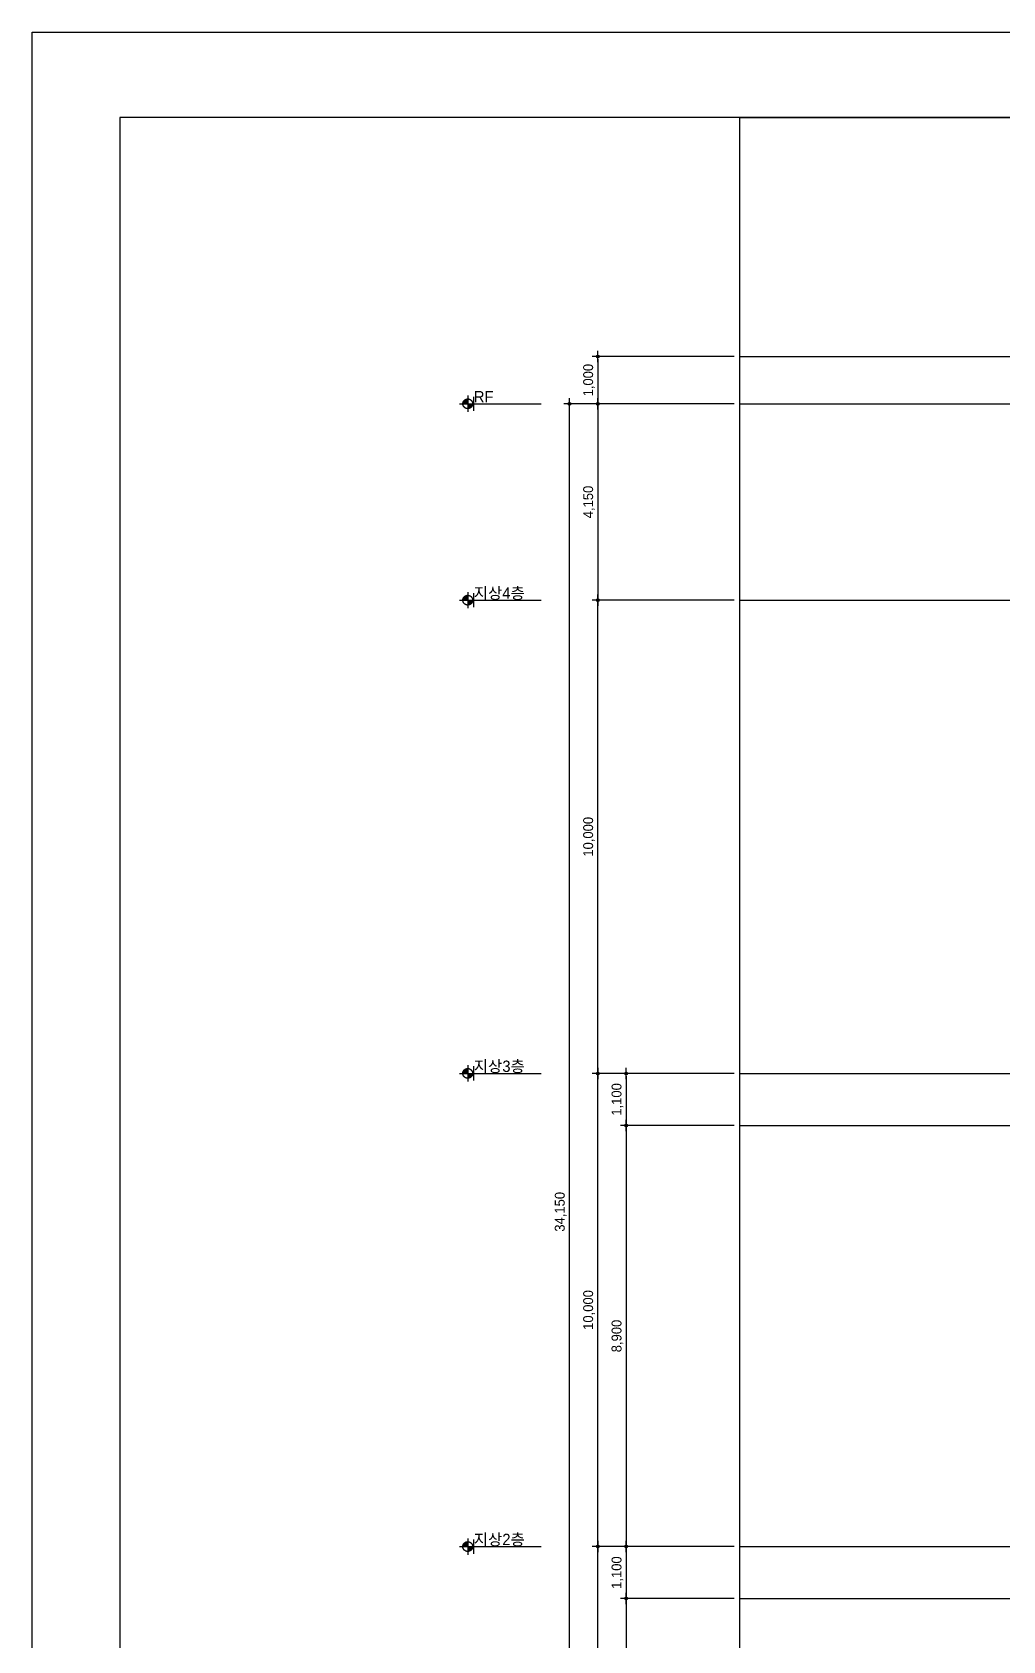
# Model space of a CAD drawing. Header units: millimetres. Extents: x 11948722 to 13111668, y -10771712 to -10232988.
# Drawn here: x 12117581 to 12138097, y -10558155 to -10524159 of the extents above; entities that cross this region are included whole.
import ezdxf
from ezdxf.enums import TextEntityAlignment as Align

# ---------------------------------------------------------------- set-up
doc = ezdxf.new("R2010")
doc.units = ezdxf.units.MM
doc.header["$LTSCALE"] = 150
doc.header["$MEASUREMENT"] = 0
doc.linetypes.add('CEN', pattern=[6.2, 6, -0.1, 0, -0.1])
doc.linetypes.add('Xref-계단단면도$0$CEN', pattern=[62, 60, -1, 0, -1])
doc.layers.get('0').update_dxf_attribs({"linetype": 'CONTINUOUS'})
doc.layers.get('Defpoints').update_dxf_attribs({"color": 117, "linetype": 'CONTINUOUS'})
for name, color, linetype in [('A-중심선', 10, 'CEN'), ('Xref-계단단면도$0$3 dim0', 7, 'CONTINUOUS'), ('Xref-계단단면도$0$A-TXT-3.0', 3, 'CONTINUOUS'), ('Xref-계단단면도$0$SYM', 7, 'CONTINUOUS'), ('Xref-계단단면도$0$SYM-1', 7, 'CONTINUOUS')]:
    doc.layers.add(name, color=color, linetype=linetype)
doc.styles.add('Xref-계단단면도$0$나눔고딕 Se', font='')
doc.styles.add('Xref-계단단면도$0$돋움', font='')
doc.styles.get('Xref-계단단면도$0$나눔고딕 Se').set_extended_font_data('Dotum')
doc.styles.get('Xref-계단단면도$0$돋움').set_extended_font_data('Dotum')
doc.dimstyles.new('Xref-계단단면도$0$A1-100', dxfattribs={"dimtxt": 3, "dimasz": 1, "dimexe": 2, "dimexo": 2, "dimgap": 1, "dimtad": 1, "dimdec": 0, "dimzin": 12, "dimdsep": 46, "dimlunit": 6, "dimtxsty": 'Xref-계단단면도$0$나눔고딕 Se', "dimblk1": 'Xref-계단단면도$0$DIMDOT', "dimblk2": 'Xref-계단단면도$0$DIMDOT', "dimsah": 1, "dimcen": -1, "dimdle": 2, "dimclrd": 256, "dimclre": 256, "dimclrt": 3, "dimadec": 0, "dimazin": 0, "dimtfac": 1, "dimtdec": 0, "dimtix": 1, "dimtmove": 2, "dimatfit": 3, "dimldrblk": 'Xref-계단단면도$0$DIMDOT', "dimfxl": 1, "dimtvp": 1, "dimtolj": 1, "dimtzin": 12, "dimlwd": -1, "dimlwe": -1, "dimarcsym": 0})

# ---------------------------------------------------------------- blocks, each defined once
blk = doc.blocks.new('Xref-계단단면도$0$DIMDOT')
at = {"color": 0}
blk.add_line((-2, 0), (2, 0), dxfattribs=at)
for radius in [0.5, 0.25]:
    blk.add_circle((0, 0), radius, dxfattribs=at)
blk = doc.blocks.new('*D104')
at = {"layer": 'Defpoints', "color": 0, "transparency": 16777216}
for p in [(12128937, -10532013), (12132537, -10532013), (12132537, -10566163)]:
    blk.add_point(p, dxfattribs=at)
at = {"layer": 'Xref-계단단면도$0$3 dim0', "transparency": 16777216}
for p, q in [((12132417, -10532013), (12128817, -10532013)), ((12128937, -10566103), (12128937, -10532073)), ((12132417, -10566163), (12128817, -10566163))]:
    blk.add_line(p, q, dxfattribs=at)
at = {"layer": 'Xref-계단단면도$0$3 dim0', "transparency": 16777216, "xscale": 60, "yscale": 60, "zscale": 60}
for p, rotation in [((12128937, -10532013), 90), ((12128937, -10566163), 270)]:
    blk.add_blockref('Xref-계단단면도$0$DIMDOT', p, dxfattribs=dict(at, rotation=rotation))
at = {"layer": 'Xref-계단단면도$0$3 dim0', "color": 3, "transparency": 16777216, "insert": (12128752, -10549088), "char_height": 210, "attachment_point": 5, "rotation": 90, "style": 'Xref-계단단면도$0$나눔고딕 Se'}
blk.add_mtext('\\A1;34,150', dxfattribs=at)
blk = doc.blocks.new('*D106')
at = {"layer": 'Defpoints', "color": 0, "transparency": 16777216}
for p in [(12132537, -10532013), (12129537, -10536163), (12132537, -10536163)]:
    blk.add_point(p, dxfattribs=at)
at = {"layer": 'Xref-계단단면도$0$3 dim0', "transparency": 16777216}
for p, q in [((12132417, -10532013), (12129417, -10532013)), ((12129537, -10532073), (12129537, -10536103)), ((12132417, -10536163), (12129417, -10536163))]:
    blk.add_line(p, q, dxfattribs=at)
at = {"layer": 'Xref-계단단면도$0$3 dim0', "transparency": 16777216, "xscale": 60, "yscale": 60, "zscale": 60}
for p, rotation in [((12129537, -10532013), 90), ((12129537, -10536163), 270)]:
    blk.add_blockref('Xref-계단단면도$0$DIMDOT', p, dxfattribs=dict(at, rotation=rotation))
at = {"layer": 'Xref-계단단면도$0$3 dim0', "color": 3, "transparency": 16777216, "insert": (12129352, -10534088), "char_height": 210, "attachment_point": 5, "rotation": 90, "style": 'Xref-계단단면도$0$나눔고딕 Se'}
blk.add_mtext('\\A1;4,150', dxfattribs=at)
blk = doc.blocks.new('*D107')
at = {"layer": 'Defpoints', "color": 0, "transparency": 16777216}
for p in [(12129537, -10536163), (12132537, -10536163), (12132537, -10546163)]:
    blk.add_point(p, dxfattribs=at)
at = {"layer": 'Xref-계단단면도$0$3 dim0', "transparency": 16777216}
for p, q in [((12132417, -10536163), (12129417, -10536163)), ((12129537, -10546103), (12129537, -10536223)), ((12132417, -10546163), (12129417, -10546163))]:
    blk.add_line(p, q, dxfattribs=at)
at = {"layer": 'Xref-계단단면도$0$3 dim0', "transparency": 16777216, "xscale": 60, "yscale": 60, "zscale": 60}
for p, rotation in [((12129537, -10536163), 90), ((12129537, -10546163), 270)]:
    blk.add_blockref('Xref-계단단면도$0$DIMDOT', p, dxfattribs=dict(at, rotation=rotation))
at = {"layer": 'Xref-계단단면도$0$3 dim0', "color": 3, "transparency": 16777216, "insert": (12129352, -10541163), "char_height": 210, "attachment_point": 5, "rotation": 90, "style": 'Xref-계단단면도$0$나눔고딕 Se'}
blk.add_mtext('\\A1;10,000', dxfattribs=at)
blk = doc.blocks.new('*D114')
at = {"layer": 'Defpoints', "color": 0, "transparency": 16777216}
for p in [(12129537, -10546163), (12132537, -10546163), (12132537, -10556163)]:
    blk.add_point(p, dxfattribs=at)
at = {"layer": 'Xref-계단단면도$0$3 dim0', "transparency": 16777216}
for p, q in [((12132417, -10546163), (12129417, -10546163)), ((12129537, -10556103), (12129537, -10546223)), ((12132417, -10556163), (12129417, -10556163))]:
    blk.add_line(p, q, dxfattribs=at)
at = {"layer": 'Xref-계단단면도$0$3 dim0', "transparency": 16777216, "xscale": 60, "yscale": 60, "zscale": 60}
for p, rotation in [((12129537, -10546163), 90), ((12129537, -10556163), 270)]:
    blk.add_blockref('Xref-계단단면도$0$DIMDOT', p, dxfattribs=dict(at, rotation=rotation))
at = {"layer": 'Xref-계단단면도$0$3 dim0', "color": 3, "transparency": 16777216, "insert": (12129352, -10551163), "char_height": 210, "attachment_point": 5, "rotation": 90, "style": 'Xref-계단단면도$0$나눔고딕 Se'}
blk.add_mtext('\\A1;10,000', dxfattribs=at)
blk = doc.blocks.new('*D115')
at = {"layer": 'Defpoints', "color": 0, "transparency": 16777216}
for p in [(12129537, -10556163), (12132537, -10556163), (12132537, -10566163)]:
    blk.add_point(p, dxfattribs=at)
at = {"layer": 'Xref-계단단면도$0$3 dim0', "transparency": 16777216}
for p, q in [((12132417, -10556163), (12129417, -10556163)), ((12129537, -10566103), (12129537, -10556223)), ((12132417, -10566163), (12129417, -10566163))]:
    blk.add_line(p, q, dxfattribs=at)
at = {"layer": 'Xref-계단단면도$0$3 dim0', "transparency": 16777216, "xscale": 60, "yscale": 60, "zscale": 60}
for p, rotation in [((12129537, -10556163), 90), ((12129537, -10566163), 270)]:
    blk.add_blockref('Xref-계단단면도$0$DIMDOT', p, dxfattribs=dict(at, rotation=rotation))
at = {"layer": 'Xref-계단단면도$0$3 dim0', "color": 3, "transparency": 16777216, "insert": (12129352, -10561163), "char_height": 210, "attachment_point": 5, "rotation": 90, "style": 'Xref-계단단면도$0$나눔고딕 Se'}
blk.add_mtext('\\A1;10,000', dxfattribs=at)
blk = doc.blocks.new('*D100')
at = {"layer": 'Defpoints', "color": 0, "transparency": 16777216}
for p in [(12132537, -10557263), (12130137, -10566163), (12132537, -10566163)]:
    blk.add_point(p, dxfattribs=at)
at = {"layer": 'Xref-계단단면도$0$3 dim0', "transparency": 16777216}
for p, q in [((12132417, -10557263), (12130017, -10557263)), ((12130137, -10557323), (12130137, -10566103)), ((12132417, -10566163), (12130017, -10566163))]:
    blk.add_line(p, q, dxfattribs=at)
at = {"layer": 'Xref-계단단면도$0$3 dim0', "transparency": 16777216, "xscale": 60, "yscale": 60, "zscale": 60}
for p, rotation in [((12130137, -10557263), 90), ((12130137, -10566163), 270)]:
    blk.add_blockref('Xref-계단단면도$0$DIMDOT', p, dxfattribs=dict(at, rotation=rotation))
at = {"layer": 'Xref-계단단면도$0$3 dim0', "color": 3, "transparency": 16777216, "insert": (12129952, -10561713), "char_height": 210, "attachment_point": 5, "rotation": 90, "style": 'Xref-계단단면도$0$나눔고딕 Se'}
blk.add_mtext('\\A1;8,900', dxfattribs=at)
blk = doc.blocks.new('*D101')
at = {"layer": 'Defpoints', "color": 0, "transparency": 16777216}
for p in [(12132537, -10556163), (12130137, -10557263), (12132537, -10557263)]:
    blk.add_point(p, dxfattribs=at)
at = {"layer": 'Xref-계단단면도$0$3 dim0', "transparency": 16777216}
for p, q in [((12132417, -10556163), (12130017, -10556163)), ((12130137, -10556223), (12130137, -10557203)), ((12132417, -10557263), (12130017, -10557263))]:
    blk.add_line(p, q, dxfattribs=at)
at = {"layer": 'Xref-계단단면도$0$3 dim0', "transparency": 16777216, "xscale": 60, "yscale": 60, "zscale": 60}
for p, rotation in [((12130137, -10556163), 90), ((12130137, -10557263), 270)]:
    blk.add_blockref('Xref-계단단면도$0$DIMDOT', p, dxfattribs=dict(at, rotation=rotation))
at = {"layer": 'Xref-계단단면도$0$3 dim0', "color": 3, "transparency": 16777216, "insert": (12129952, -10556713), "char_height": 210, "attachment_point": 5, "rotation": 90, "style": 'Xref-계단단면도$0$나눔고딕 Se'}
blk.add_mtext('\\A1;1,100', dxfattribs=at)
blk = doc.blocks.new('*D102')
at = {"layer": 'Defpoints', "color": 0, "transparency": 16777216}
for p in [(12132537, -10547263), (12130137, -10556163), (12132537, -10556163)]:
    blk.add_point(p, dxfattribs=at)
at = {"layer": 'Xref-계단단면도$0$3 dim0', "transparency": 16777216}
for p, q in [((12132417, -10547263), (12130017, -10547263)), ((12130137, -10547323), (12130137, -10556103)), ((12132417, -10556163), (12130017, -10556163))]:
    blk.add_line(p, q, dxfattribs=at)
at = {"layer": 'Xref-계단단면도$0$3 dim0', "transparency": 16777216, "xscale": 60, "yscale": 60, "zscale": 60}
for p, rotation in [((12130137, -10547263), 90), ((12130137, -10556163), 270)]:
    blk.add_blockref('Xref-계단단면도$0$DIMDOT', p, dxfattribs=dict(at, rotation=rotation))
at = {"layer": 'Xref-계단단면도$0$3 dim0', "color": 3, "transparency": 16777216, "insert": (12129952, -10551713), "char_height": 210, "attachment_point": 5, "rotation": 90, "style": 'Xref-계단단면도$0$나눔고딕 Se'}
blk.add_mtext('\\A1;8,900', dxfattribs=at)
blk = doc.blocks.new('*D103')
at = {"layer": 'Defpoints', "color": 0, "transparency": 16777216}
for p in [(12132537, -10546163), (12130137, -10547263), (12132537, -10547263)]:
    blk.add_point(p, dxfattribs=at)
at = {"layer": 'Xref-계단단면도$0$3 dim0', "transparency": 16777216}
for p, q in [((12132417, -10546163), (12130017, -10546163)), ((12130137, -10546223), (12130137, -10547203)), ((12132417, -10547263), (12130017, -10547263))]:
    blk.add_line(p, q, dxfattribs=at)
at = {"layer": 'Xref-계단단면도$0$3 dim0', "transparency": 16777216, "xscale": 60, "yscale": 60, "zscale": 60}
for p, rotation in [((12130137, -10546163), 90), ((12130137, -10547263), 270)]:
    blk.add_blockref('Xref-계단단면도$0$DIMDOT', p, dxfattribs=dict(at, rotation=rotation))
at = {"layer": 'Xref-계단단면도$0$3 dim0', "color": 3, "transparency": 16777216, "insert": (12129952, -10546713), "char_height": 210, "attachment_point": 5, "rotation": 90, "style": 'Xref-계단단면도$0$나눔고딕 Se'}
blk.add_mtext('\\A1;1,100', dxfattribs=at)
blk = doc.blocks.new('*D129')
at = {"layer": 'Defpoints', "color": 0, "transparency": 16777216}
for p in [(12132537, -10531013), (12129537, -10532013), (12132537, -10532013)]:
    blk.add_point(p, dxfattribs=at)
at = {"layer": 'Xref-계단단면도$0$3 dim0', "transparency": 16777216}
for p, q in [((12132417, -10531013), (12129417, -10531013)), ((12129537, -10531073), (12129537, -10531953)), ((12132417, -10532013), (12129417, -10532013))]:
    blk.add_line(p, q, dxfattribs=at)
at = {"layer": 'Xref-계단단면도$0$3 dim0', "transparency": 16777216, "xscale": 60, "yscale": 60, "zscale": 60}
for p, rotation in [((12129537, -10531013), 90), ((12129537, -10532013), 270)]:
    blk.add_blockref('Xref-계단단면도$0$DIMDOT', p, dxfattribs=dict(at, rotation=rotation))
at = {"layer": 'Xref-계단단면도$0$3 dim0', "color": 3, "transparency": 16777216, "insert": (12129352, -10531513), "char_height": 210, "attachment_point": 5, "rotation": 90, "style": 'Xref-계단단면도$0$나눔고딕 Se'}
blk.add_mtext('\\A1;1,000', dxfattribs=at)

msp = doc.modelspace()

# ---------------------------------------------------------------- hatches: boundary and pattern name
at = {"layer": 'Xref-계단단면도$0$SYM', "linetype": 'Xref-계단단면도$0$CEN'}
h = msp.add_hatch(color=7, dxfattribs=at)
h.paths.add_polyline_path([(12126890.7, -10532012.8), (12126787.5, -10532012.8), (12126787.5, -10532116, 0.4142136)])
h.paths.add_polyline_path([(12126787.5, -10531909.6, 0.4142136), (12126684.3, -10532012.8), (12126787.5, -10532012.8)])
h = msp.add_hatch(color=7, dxfattribs=at)
h.paths.add_polyline_path([(12126890.7, -10536162.8), (12126787.5, -10536162.8), (12126787.5, -10536266, 0.4142136)])
h.paths.add_polyline_path([(12126787.5, -10536059.6, 0.4142136), (12126684.3, -10536162.8), (12126787.5, -10536162.8)])
h = msp.add_hatch(color=7, dxfattribs=at)
h.paths.add_polyline_path([(12126890.7, -10546162.8), (12126787.5, -10546162.8), (12126787.5, -10546266, 0.4142136)])
h.paths.add_polyline_path([(12126787.5, -10546059.6, 0.4142136), (12126684.3, -10546162.8), (12126787.5, -10546162.8)])
h = msp.add_hatch(color=7, dxfattribs=at)
h.paths.add_polyline_path([(12126890.7, -10556162.8), (12126787.5, -10556162.8), (12126787.5, -10556266, 0.4142136)])
h.paths.add_polyline_path([(12126787.5, -10556059.6, 0.4142136), (12126684.3, -10556162.8), (12126787.5, -10556162.8)])

# ---------------------------------------------------------------- linework, layer by layer
at = {"layer": 'A-중심선', "linetype": 'ByBlock', "ltscale": 0.5}
for p, q in [((12132537.3, -10531012.8), (12150163.3, -10531012.8)), ((12132537.3, -10532012.8), (12150163.3, -10532012.8)), ((12132537.3, -10536162.8), (12150163.3, -10536162.8)), ((12132537.3, -10546162.8), (12150163.3, -10546162.8)), ((12132537.3, -10547262.8), (12150163.3, -10547262.8)), ((12132537.3, -10556162.8), (12150163.3, -10556162.8)), ((12132537.3, -10557262.8), (12150163.3, -10557262.8))]:
    msp.add_line(p, q, dxfattribs=at)
at = {"layer": 'Defpoints'}
for p, q in [((12126915.5, -10532162.8), (12126915.5, -10531862.8)), ((12126915.5, -10536312.8), (12126915.5, -10536012.8)), ((12126915.5, -10536312.8), (12126915.5, -10536012.8)), ((12126915.5, -10546312.8), (12126915.5, -10546012.8)), ((12126915.5, -10546312.8), (12126915.5, -10546012.8)), ((12126915.5, -10556312.8), (12126915.5, -10556012.8)), ((12126915.5, -10556312.8), (12126915.5, -10556012.8)), ((12126915.5, -10556312.8), (12126915.5, -10556012.8))]:
    msp.add_line(p, q, dxfattribs=at)
at = {"layer": 'Defpoints', "ltscale": 1200}
for points in [[(12117581.5, -10524159.4), (12162131.5, -10524159.4), (12162131.5, -10587159.4), (12117581.5, -10587159.4)], [(12119434.4, -10580484.4), (12160384.4, -10580484.4), (12160384.4, -10525959.4), (12119434.4, -10525959.4)], [(12132537.3, -10525959.4), (12150163.3, -10525959.4), (12150163.3, -10580443.8), (12132537.3, -10580443.8)]]:
    msp.add_lwpolyline(points, close=True, dxfattribs=at)
at = {"layer": 'Xref-계단단면도$0$SYM', "color": 7, "linetype": 'Xref-계단단면도$0$CEN'}
for p, q in [((12126615.5, -10532012.8), (12126959.5, -10532012.8)), ((12126787.5, -10531840.8), (12126787.5, -10532184.8)), ((12126615.5, -10536162.8), (12126959.5, -10536162.8)), ((12126787.5, -10535990.8), (12126787.5, -10536334.8)), ((12126787.5, -10545990.8), (12126787.5, -10546334.8)), ((12126615.5, -10546162.8), (12126959.5, -10546162.8)), ((12126615.5, -10556162.8), (12126959.5, -10556162.8)), ((12126787.5, -10555990.8), (12126787.5, -10556334.8))]:
    msp.add_line(p, q, dxfattribs=at)
for centre in [(12126787.5, -10532012.8), (12126787.5, -10536162.8), (12126787.5, -10546162.8), (12126787.5, -10556162.8)]:
    msp.add_circle(centre, 103.2, dxfattribs=at)
at = {"layer": 'Xref-계단단면도$0$SYM-1', "color": 7}
for p, q in [((12126615.5, -10532012.8), (12128337.3, -10532012.8)), ((12126615.5, -10536162.8), (12128337.3, -10536162.8)), ((12126615.5, -10546162.8), (12128337.3, -10546162.8)), ((12126615.5, -10556162.8), (12128337.3, -10556162.8))]:
    msp.add_line(p, q, dxfattribs=at)

# ---------------------------------------------------------------- texts
at = {"layer": 'Xref-계단단면도$0$A-TXT-3.0', "style": 'Xref-계단단면도$0$돋움'}
for s, p in [('RF', (12126915.5, -10531862.8)), ('지상4층', (12126915.5, -10536012.8)), ('지상3층', (12126915.5, -10546012.8)), ('지상2층', (12126915.5, -10556012.8))]:
    msp.add_text(s, height=240, dxfattribs=at).set_placement(p, align=Align.MIDDLE_LEFT)

# ---------------------------------------------------------------- dimensions: what is measured, and where the dimension line sits
at = {"layer": 'Xref-계단단면도$0$3 dim0'}
for base, p1, p2, angle, picture, middle in [((12129537.3, -10532012.8), (12132537.3, -10531012.8), (12132537.3, -10532012.8), 90, '*D129', (12129352, -10531512.8)), ((12128937.3, -10532012.8), (12132537.3, -10566162.8), (12132537.3, -10532012.8), 90, '*D104', (12128752, -10549087.8)), ((12129537.3, -10536162.8), (12132537.3, -10532012.8), (12132537.3, -10536162.8), 90, '*D106', (12129352, -10534087.8)), ((12129537.3, -10536162.8), (12132537.3, -10546162.8), (12132537.3, -10536162.8), 270, '*D107', (12129352, -10541162.8)), ((12129537.3, -10546162.8), (12132537.3, -10556162.8), (12132537.3, -10546162.8), 270, '*D114', (12129352, -10551162.8)), ((12130137.3, -10547262.8), (12132537.3, -10546162.8), (12132537.3, -10547262.8), 90, '*D103', (12129952, -10546712.8)), ((12130137.3, -10556162.8), (12132537.3, -10547262.8), (12132537.3, -10556162.8), 90, '*D102', (12129952, -10551712.8)), ((12129537.3, -10556162.8), (12132537.3, -10566162.8), (12132537.3, -10556162.8), 270, '*D115', (12129352, -10561162.8)), ((12130137.3, -10557262.8), (12132537.3, -10556162.8), (12132537.3, -10557262.8), 90, '*D101', (12129952, -10556712.8)), ((12130137.3, -10566162.8), (12132537.3, -10557262.8), (12132537.3, -10566162.8), 90, '*D100', (12129952, -10561712.8))]:
    dim = msp.add_linear_dim(base=base, p1=p1, p2=p2, angle=angle, dimstyle='Xref-계단단면도$0$A1-100', override={"dimscale": 60, "dimtxt": 3.5}, dxfattribs=at)
    dim.commit()
    dim.dimension.update_dxf_attribs({"geometry": picture, "text_midpoint": middle})

doc.saveas('drawing.dxf')
